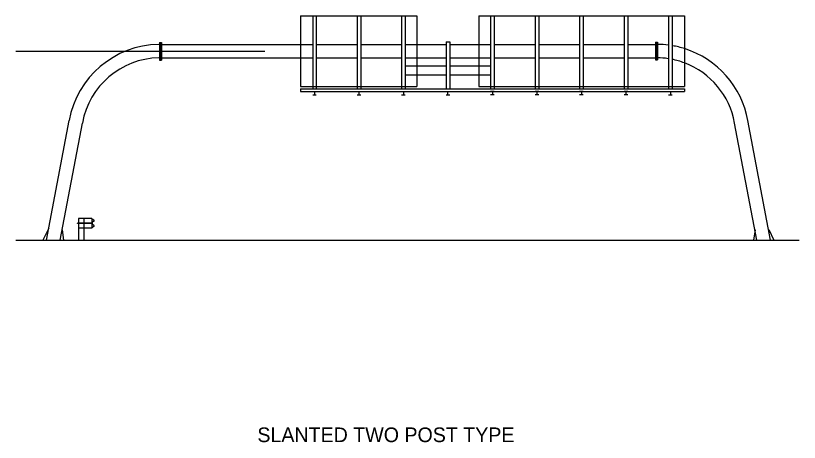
# Model space of a CAD drawing. Extents: x 88 to 611, y 545 to 812.
# Drawn here: x 87.7 to 184.6, y 641.6 to 694.4 of the extents above; entities that cross this region are included whole.
import ezdxf

# ---------------------------------------------------------------- set-up
doc = ezdxf.new("R2010")
doc.units = 0
for name, color, linetype in [('57 Undefined', 7, 'Continuous'), ('rd_PAVEMENT', 7, 'Continuous'), ('str_Center-Line-A', 7, 'Continuous'), ('tcd_RAILING-MGS', 7, 'Continuous'), ('tcd_SIGN-OVERHEAD', 7, 'Continuous')]:
    doc.layers.add(name, color=color, linetype=linetype)

msp = doc.modelspace()

# ---------------------------------------------------------------- linework, layer by layer
at = {"layer": 'rd_PAVEMENT'}
msp.add_line((87.657, 666.626), (184.55, 666.632), dxfattribs=at)
at = {"layer": 'str_Center-Line-A'}
msp.add_line((118.454, 689.999), (87.657, 689.999), dxfattribs=at)
at = {"layer": 'tcd_RAILING-MGS'}
for p, q in [((95.365, 668.754), (95.318, 668.754)), ((95.318, 668.702), (95.318, 668.754)), ((95.365, 668.702), (95.318, 668.702)), ((95.324, 668.708), (95.324, 668.748)), ((95.329, 668.702), (95.329, 668.754)), ((95.334, 668.708), (95.334, 668.748)), ((95.339, 668.702), (95.339, 668.754)), ((95.345, 668.708), (95.345, 668.748)), ((95.35, 668.702), (95.35, 668.754)), ((95.355, 668.708), (95.355, 668.748)), ((95.36, 668.702), (95.36, 668.754)), ((95.365, 668.683), (95.365, 668.773)), ((95.371, 668.788), (95.417, 668.788)), ((95.371, 668.758), (95.417, 668.758)), ((95.371, 668.698), (95.417, 668.698)), ((95.371, 668.668), (95.417, 668.668)), ((95.417, 668.788), (95.427, 668.788)), ((95.417, 668.668), (95.417, 668.788)), ((95.417, 668.668), (95.427, 668.668)), ((97.093, 669.311), (95.427, 669.311)), ((95.427, 669.311), (95.427, 666.626)), ((97.093, 668.759), (95.427, 668.759)), ((97.093, 668.697), (95.427, 668.697)), ((96.093, 669.311), (96.093, 666.626)), ((97.093, 669.311), (97.093, 668.145)), ((97.094, 669.238), (97.182, 669.223)), ((97.094, 669.229), (97.178, 669.215)), ((97.094, 668.681), (97.094, 668.775)), ((97.103, 668.759), (97.094, 668.759)), ((97.103, 668.697), (97.094, 668.697)), ((97.103, 668.681), (97.103, 668.775)), ((97.103, 668.767), (97.103, 668.689)), ((97.122, 668.767), (97.103, 668.767)), ((97.122, 668.689), (97.103, 668.689)), ((97.122, 668.788), (97.122, 668.668)), ((97.122, 668.788), (97.124, 668.788)), ((97.122, 668.668), (97.124, 668.668)), ((97.328, 668.99), (97.13, 668.845)), ((97.328, 668.466), (97.13, 668.611)), ((97.333, 668.983), (97.135, 668.838)), ((97.333, 668.473), (97.135, 668.618)), ((97.329, 669.101), (97.178, 669.215)), ((97.334, 669.108), (97.182, 669.223)), ((97.215, 669.198), (97.21, 669.19)), ((97.21, 668.904), (97.215, 668.896)), ((97.265, 669.16), (97.26, 669.153)), ((97.26, 668.94), (97.265, 668.933)), ((97.093, 668.145), (95.427, 668.145)), ((97.094, 668.227), (97.178, 668.241)), ((97.094, 668.218), (97.182, 668.233)), ((97.329, 668.355), (97.178, 668.241)), ((97.334, 668.348), (97.182, 668.233)), ((97.21, 668.553), (97.215, 668.56)), ((97.215, 668.258), (97.21, 668.266)), ((97.26, 668.516), (97.265, 668.523)), ((97.265, 668.296), (97.26, 668.303))]:
    msp.add_line(p, q, dxfattribs=at)
for centre, radius, start, end in [((95.39, 668.773), 0.0243, 141.78679, 218.21321), ((95.455, 668.728), 0.0894, 160.34714, 199.65286), ((95.39, 668.683), 0.0243, 141.78679, 218.21321), ((97.182, 668.775), 0.0871, 126.18683, 180), ((97.182, 668.681), 0.0871, 180, 233.81317), ((97.182, 668.775), 0.0781, 126.18683, 180), ((97.182, 668.681), 0.0781, 180, 233.81317), ((97.059, 668.728), 0.0889, 317.41714, 42.58286), ((97.287, 669.046), 0.0691, 306.18683, 52.77549), ((97.287, 669.046), 0.0781, 0, 54.90836), ((97.287, 669.046), 0.0781, 305.09164, 0), ((97.287, 669.046), 0.0781, 306.31132, 52.77549), ((97.287, 668.41), 0.0691, 307.22451, 53.81317), ((97.287, 668.41), 0.0781, 360, 54.90836), ((97.287, 668.41), 0.0781, 305.09164, 360), ((97.287, 668.41), 0.0781, 307.22451, 53.68868)]:
    msp.add_arc(centre, radius, start, end, dxfattribs=at)
at = {"layer": 'tcd_SIGN-OVERHEAD'}
for p, q in [((122.855, 694.411), (122.855, 685.651)), ((122.855, 694.411), (137.266, 694.411)), ((124.378, 694.411), (124.378, 685.651)), ((124.831, 694.411), (124.831, 685.651)), ((129.878, 694.411), (129.878, 685.651)), ((130.331, 694.411), (130.331, 685.651)), ((135.378, 694.411), (135.378, 685.651)), ((135.831, 694.411), (135.831, 685.651)), ((137.266, 694.411), (137.266, 685.651)), ((144.938, 694.411), (170.355, 694.411)), ((144.943, 694.411), (144.943, 685.651)), ((146.378, 694.411), (146.378, 685.651)), ((146.831, 694.411), (146.831, 685.651)), ((151.878, 694.411), (151.878, 685.651)), ((152.331, 694.411), (152.331, 685.651)), ((157.378, 694.411), (157.378, 685.651)), ((157.831, 694.411), (157.831, 685.651)), ((162.878, 694.411), (162.878, 685.651)), ((163.331, 694.411), (163.331, 685.651)), ((168.378, 694.411), (168.378, 685.651)), ((168.831, 694.411), (168.831, 685.651)), ((170.355, 694.411), (170.355, 685.651)), ((105.456, 691.082), (105.685, 691.082)), ((105.456, 691.082), (105.456, 688.916)), ((105.57, 691.082), (105.57, 688.916)), ((105.685, 691.082), (105.685, 688.916)), ((105.797, 690.864), (122.855, 690.864)), ((122.855, 690.864), (124.378, 690.864)), ((124.831, 690.864), (129.878, 690.864)), ((130.331, 690.864), (135.378, 690.864)), ((135.831, 690.864), (137.266, 690.864)), ((137.266, 690.864), (140.884, 690.864)), ((140.884, 691.162), (140.884, 685.349)), ((140.884, 691.162), (141.337, 691.162)), ((141.337, 691.162), (141.337, 685.349)), ((141.337, 690.864), (144.938, 690.864)), ((144.943, 690.864), (146.378, 690.864)), ((146.831, 690.864), (151.878, 690.864)), ((152.331, 690.864), (157.378, 690.864)), ((157.831, 690.864), (162.878, 690.864)), ((163.326, 690.864), (166.779, 690.864)), ((166.779, 691.114), (167.008, 691.114)), ((166.779, 691.114), (166.779, 688.948)), ((166.893, 691.114), (166.893, 688.948)), ((167.008, 691.114), (167.008, 688.948)), ((105.456, 688.916), (105.685, 688.916)), ((105.797, 689.198), (122.855, 689.198)), ((122.855, 689.198), (124.378, 689.198)), ((124.831, 689.198), (129.878, 689.198)), ((130.331, 689.198), (135.378, 689.198)), ((135.831, 689.198), (137.266, 689.198)), ((137.266, 689.198), (140.884, 689.198)), ((141.337, 689.198), (144.938, 689.198)), ((144.943, 689.198), (146.378, 689.198)), ((146.831, 689.198), (151.878, 689.198)), ((152.331, 689.198), (157.378, 689.198)), ((157.831, 689.198), (162.878, 689.198)), ((163.326, 689.198), (166.779, 689.198)), ((166.779, 688.948), (167.008, 688.948)), ((135.831, 688.218), (137.266, 688.218)), ((137.266, 688.218), (140.884, 688.218)), ((141.337, 688.218), (144.938, 688.218)), ((144.943, 688.218), (146.378, 688.218)), ((135.831, 687.086), (137.266, 687.086)), ((137.266, 687.086), (140.884, 687.086)), ((141.337, 687.086), (144.938, 687.086)), ((144.943, 687.086), (146.378, 687.086)), ((122.855, 685.651), (137.266, 685.651)), ((122.855, 685.349), (170.355, 685.349)), ((122.855, 685.349), (122.855, 685.047)), ((122.855, 685.047), (170.355, 685.047)), ((124.378, 685.651), (124.378, 685.349)), ((124.378, 685.047), (124.831, 685.047)), ((124.605, 685.047), (124.605, 684.63)), ((124.831, 685.651), (124.831, 685.349)), ((129.878, 685.651), (129.878, 685.349)), ((129.878, 685.047), (130.331, 685.047)), ((130.105, 685.047), (130.105, 684.63)), ((130.331, 685.651), (130.331, 685.349)), ((135.378, 685.651), (135.378, 685.349)), ((135.378, 685.047), (135.831, 685.047)), ((135.605, 685.047), (135.605, 684.63)), ((135.831, 685.651), (135.831, 685.349)), ((141.105, 684.63), (141.105, 685.047)), ((144.938, 685.651), (170.355, 685.651)), ((146.378, 685.651), (146.378, 685.349)), ((146.831, 685.047), (146.378, 685.047)), ((146.604, 685.047), (146.604, 684.63)), ((146.831, 685.651), (146.831, 685.349)), ((151.878, 685.651), (151.878, 685.349)), ((152.331, 685.047), (151.878, 685.047)), ((152.104, 685.047), (152.104, 684.63)), ((152.331, 685.651), (152.331, 685.349)), ((157.378, 685.651), (157.378, 685.349)), ((157.831, 685.047), (157.378, 685.047)), ((157.604, 685.047), (157.604, 684.63)), ((157.831, 685.651), (157.831, 685.349)), ((162.878, 685.651), (162.878, 685.349)), ((163.331, 685.047), (162.878, 685.047)), ((163.104, 685.047), (163.104, 684.63)), ((163.331, 685.651), (163.331, 685.349)), ((168.378, 685.651), (168.378, 685.349)), ((168.378, 685.047), (168.831, 685.047)), ((168.605, 685.047), (168.605, 684.63)), ((168.831, 685.651), (168.831, 685.349)), ((170.355, 685.349), (170.355, 685.047)), ((124.378, 684.63), (124.831, 684.63)), ((129.873, 684.63), (130.326, 684.63)), ((135.373, 684.63), (135.826, 684.63)), ((140.878, 684.63), (141.331, 684.63)), ((146.836, 684.63), (146.383, 684.63)), ((152.336, 684.63), (151.883, 684.63)), ((157.836, 684.63), (157.383, 684.63)), ((163.336, 684.63), (162.883, 684.63)), ((168.372, 684.63), (168.826, 684.63)), ((91.459, 666.626), (94.271, 681.426)), ((181.004, 666.632), (178.193, 681.426)), ((93.153, 666.626), (95.91, 681.13)), ((179.31, 666.632), (176.553, 681.129)), ((91.742, 668.116), (91.011, 666.626)), ((93.401, 667.909), (93.567, 666.626)), ((179.074, 667.932), (178.867, 666.632)), ((180.762, 667.971), (181.418, 666.632))]:
    msp.add_line(p, q, dxfattribs=at)
for centre, radius, start, end in [((105.571, 679.383), 11.484, 91.13462, 169.74993), ((166.894, 679.383), 11.482, 82.43044, 89.42151), ((166.894, 679.383), 11.482, 72.46042, 80.06895), ((166.894, 679.383), 11.482, 10.25, 72.46042), ((105.571, 679.383), 9.818, 91.31222, 169.74993), ((166.894, 679.383), 9.816, 81.47293, 89.35192), ((166.894, 679.383), 9.816, 69.35777, 78.85982), ((166.894, 679.383), 9.816, 10.25, 69.35777)]:
    msp.add_arc(centre, radius, start, end, dxfattribs=at)

# ---------------------------------------------------------------- texts
at = {"layer": '57 Undefined'}
msp.add_text('SLANTED TWO POST TYPE', height=1.8125, dxfattribs=at).set_placement((117.546, 641.666))

doc.saveas('drawing.dxf')
